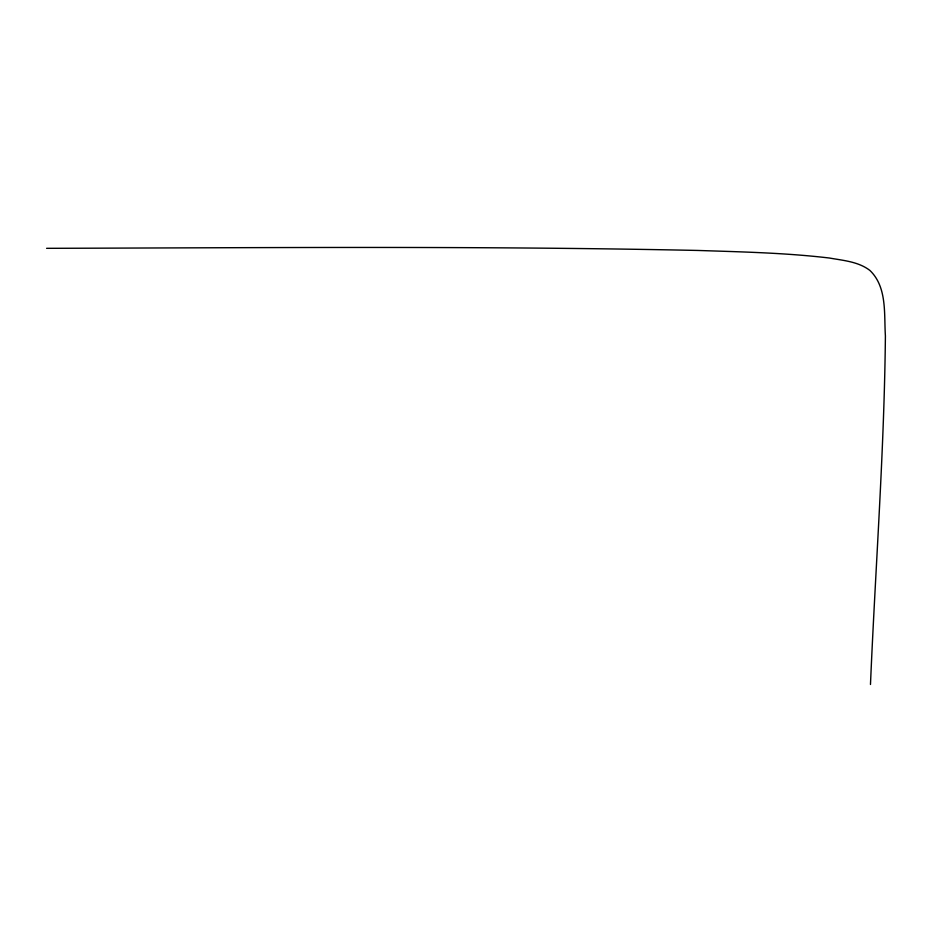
<?xml version="1.0" encoding="UTF-8"?>
<svg xmlns="http://www.w3.org/2000/svg" width="932" height="932" viewBox="0 0 932 932"><rect width="100%" height="100%" fill="white"/><g stroke="black" fill="none" stroke-linecap="round" stroke-linejoin="round"><path stroke-width="1.4" d="M870.476 684.484C875.381 568.299 884.247 452.206 885.4 335.893C883.967 314.002 887.322 287.173 869.917 270.455C858.442 261.601 843.274 260.506 829.503 258.036C785.816 252.84 741.779 251.908 697.847 250.452C480.796 245.827 263.674 247.784 46.6 248.32"/></g></svg>
